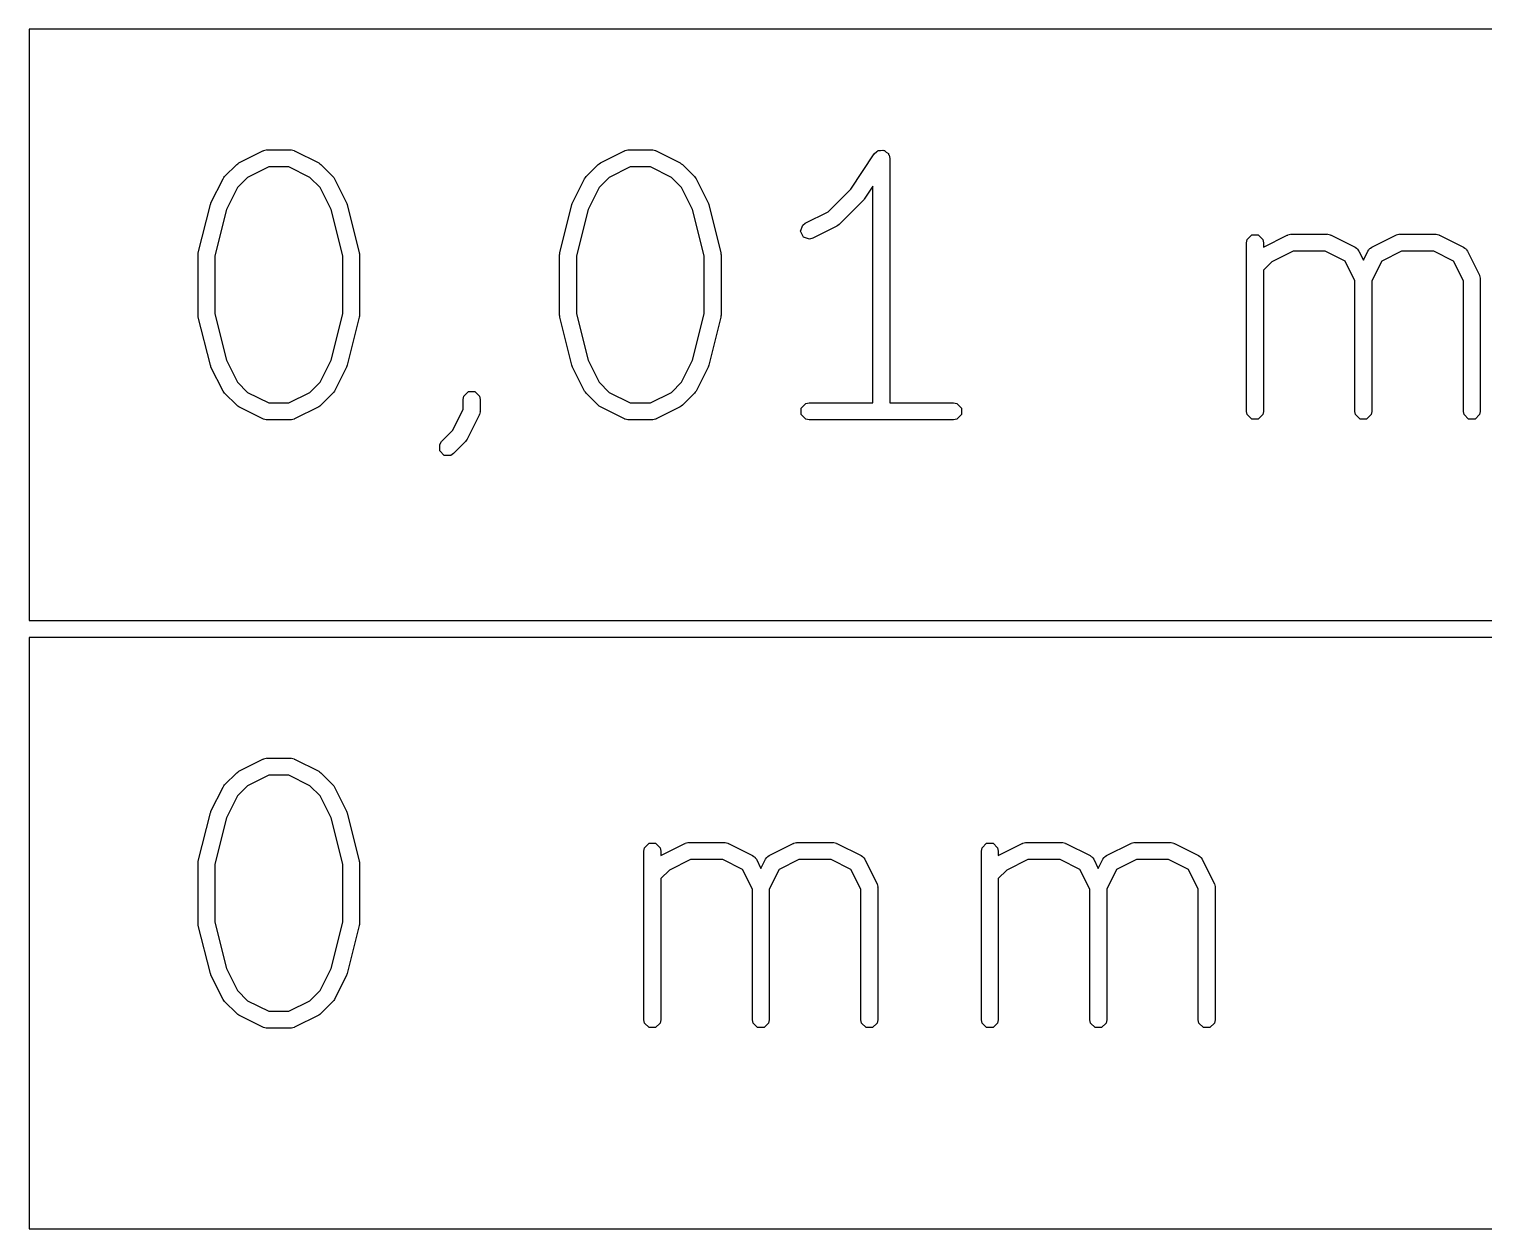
# Model space of a CAD drawing. Header units: inches. Extents: x -2.6 to 7.6, y 0.3 to 5.2.
# Drawn here: x -0.2888 to 0.0507, y 3.8851 to 4.1651 of the extents above; entities that cross this region are included whole.
import ezdxf

# ---------------------------------------------------------------- set-up
doc = ezdxf.new("R2010")
doc.units = ezdxf.units.IN
doc.header["$MEASUREMENT"] = 0
doc.layers.add('BLACK', color=250, linetype='CONTINUOUS')

msp = doc.modelspace()

# ---------------------------------------------------------------- linework, layer by layer
at = {"layer": 'BLACK', "linetype": 'CONTINUOUS'}
for p, q in [((-0.2888, 4.16512), (-0.2888, 4.02709)), ((0.44236, 4.16512), (-0.2888, 4.16512)), ((-0.23984, 4.1339), (-0.23422, 4.13671)), ((-0.23422, 4.13671), (-0.23412, 4.13674)), ((-0.23412, 4.13674), (-0.23409, 4.13677)), ((-0.23409, 4.13677), (-0.23378, 4.13683)), ((-0.23378, 4.13683), (-0.23348, 4.13692)), ((-0.23348, 4.13692), (-0.23343, 4.1369)), ((-0.23343, 4.1369), (-0.23334, 4.13692)), ((-0.23334, 4.13692), (-0.22771, 4.13692)), ((-0.22771, 4.13692), (-0.22762, 4.1369)), ((-0.22762, 4.1369), (-0.22757, 4.13692)), ((-0.22757, 4.13692), (-0.22727, 4.13683)), ((-0.22727, 4.13683), (-0.22696, 4.13677)), ((-0.22696, 4.13677), (-0.22693, 4.13674)), ((-0.22693, 4.13674), (-0.22683, 4.13671)), ((-0.22683, 4.13671), (-0.22121, 4.1339)), ((-0.15548, 4.1339), (-0.14985, 4.13671)), ((-0.14985, 4.13671), (-0.14976, 4.13674)), ((-0.14976, 4.13674), (-0.14973, 4.13677)), ((-0.14973, 4.13677), (-0.14942, 4.13683)), ((-0.14942, 4.13683), (-0.14911, 4.13692)), ((-0.14911, 4.13692), (-0.14907, 4.1369)), ((-0.14907, 4.1369), (-0.14897, 4.13692)), ((-0.14897, 4.13692), (-0.14335, 4.13692)), ((-0.14335, 4.13692), (-0.14325, 4.1369)), ((-0.14325, 4.1369), (-0.14321, 4.13692)), ((-0.14321, 4.13692), (-0.14291, 4.13683)), ((-0.14291, 4.13683), (-0.1426, 4.13677)), ((-0.1426, 4.13677), (-0.14256, 4.13674)), ((-0.14256, 4.13674), (-0.14247, 4.13671)), ((-0.14247, 4.13671), (-0.13684, 4.1339)), ((-0.09707, 4.12777), (-0.09156, 4.13604)), ((-0.09156, 4.13604), (-0.09101, 4.13659)), ((-0.09101, 4.13659), (-0.09082, 4.13663)), ((-0.09082, 4.13663), (-0.09067, 4.13677)), ((-0.09067, 4.13677), (-0.0901, 4.13677)), ((-0.0901, 4.13677), (-0.08954, 4.13688)), ((-0.08954, 4.13688), (-0.08937, 4.13677)), ((-0.08937, 4.13677), (-0.08917, 4.13677)), ((-0.08917, 4.13677), (-0.08876, 4.13637)), ((-0.08876, 4.13637), (-0.08828, 4.13605)), ((-0.08828, 4.13605), (-0.08824, 4.13585)), ((-0.08824, 4.13585), (-0.0881, 4.1357)), ((-0.0881, 4.1357), (-0.08795, 4.13495)), ((-0.08795, 4.13495), (-0.08795, 4.07787)), ((-0.24317, 4.13072), (-0.24035, 4.13353)), ((-0.24035, 4.13353), (-0.24009, 4.13371)), ((-0.24009, 4.13371), (-0.23984, 4.1339)), ((-0.23287, 4.13298), (-0.2378, 4.13052)), ((-0.22818, 4.13298), (-0.23287, 4.13298)), ((-0.22326, 4.13052), (-0.22818, 4.13298)), ((-0.22121, 4.1339), (-0.22096, 4.13371)), ((-0.22096, 4.13371), (-0.2207, 4.13353)), ((-0.2207, 4.13353), (-0.21789, 4.13072)), ((-0.1588, 4.13072), (-0.15599, 4.13353)), ((-0.15599, 4.13353), (-0.15573, 4.13371)), ((-0.15573, 4.13371), (-0.15548, 4.1339)), ((-0.14851, 4.13298), (-0.15343, 4.13052)), ((-0.14381, 4.13298), (-0.14851, 4.13298)), ((-0.13889, 4.13052), (-0.14381, 4.13298)), ((-0.13684, 4.1339), (-0.1366, 4.13371)), ((-0.1366, 4.13371), (-0.13633, 4.13353)), ((-0.13633, 4.13353), (-0.13352, 4.13072)), ((-0.24635, 4.12458), (-0.24354, 4.13021)), ((-0.24354, 4.13021), (-0.24334, 4.13046)), ((-0.24334, 4.13046), (-0.24317, 4.13072)), ((-0.24016, 4.12816), (-0.24273, 4.12302)), ((-0.2378, 4.13052), (-0.24016, 4.12816)), ((-0.2209, 4.12816), (-0.22326, 4.13052)), ((-0.21832, 4.12302), (-0.2209, 4.12816)), ((-0.21789, 4.13072), (-0.21771, 4.13046)), ((-0.21771, 4.13046), (-0.21752, 4.13021)), ((-0.21752, 4.13021), (-0.2147, 4.12458)), ((-0.16198, 4.12458), (-0.15917, 4.13021)), ((-0.15917, 4.13021), (-0.15898, 4.13046)), ((-0.15898, 4.13046), (-0.1588, 4.13072)), ((-0.15579, 4.12816), (-0.15836, 4.12302)), ((-0.15343, 4.13052), (-0.15579, 4.12816)), ((-0.13653, 4.12816), (-0.13889, 4.13052)), ((-0.13396, 4.12302), (-0.13653, 4.12816)), ((-0.13352, 4.13072), (-0.13335, 4.13046)), ((-0.13335, 4.13046), (-0.13315, 4.13021)), ((-0.13315, 4.13021), (-0.13034, 4.12458)), ((-0.09189, 4.12845), (-0.0939, 4.12542)), ((-0.09189, 4.07787), (-0.09189, 4.12845)), ((-0.10233, 4.12251), (-0.09707, 4.12777)), ((-0.09415, 4.12512), (-0.09978, 4.1195)), ((-0.09404, 4.12529), (-0.09415, 4.12512)), ((-0.0939, 4.12542), (-0.09404, 4.12529)), ((-0.24931, 4.11293), (-0.2465, 4.12418)), ((-0.2465, 4.12418), (-0.2464, 4.12438)), ((-0.2464, 4.12438), (-0.24635, 4.12458)), ((-0.24273, 4.12302), (-0.24543, 4.11221)), ((-0.21562, 4.11221), (-0.21832, 4.12302)), ((-0.2147, 4.12458), (-0.21465, 4.12438)), ((-0.21465, 4.12438), (-0.21456, 4.12418)), ((-0.21456, 4.12418), (-0.21174, 4.11293)), ((-0.16494, 4.11293), (-0.16213, 4.12418)), ((-0.16213, 4.12418), (-0.16204, 4.12438)), ((-0.16204, 4.12438), (-0.16198, 4.12458)), ((-0.15836, 4.12302), (-0.16107, 4.11221)), ((-0.13126, 4.11221), (-0.13396, 4.12302)), ((-0.13034, 4.12458), (-0.13028, 4.12438)), ((-0.13028, 4.12438), (-0.13019, 4.12418)), ((-0.13019, 4.12418), (-0.12738, 4.11293)), ((-0.10767, 4.11984), (-0.10233, 4.12251)), ((-0.10875, 4.11794), (-0.10828, 4.11937)), ((-0.10828, 4.11937), (-0.10767, 4.11984)), ((-0.10029, 4.11913), (-0.10591, 4.11632)), ((-0.10004, 4.11932), (-0.10029, 4.11913)), ((-0.09978, 4.1195), (-0.10004, 4.11932)), ((-0.10808, 4.11659), (-0.10875, 4.11794)), ((-0.10665, 4.11612), (-0.10808, 4.11659)), ((-0.10591, 4.11632), (-0.10665, 4.11612)), ((-0.00471, 4.11527), (-0.00456, 4.11602)), ((-0.00471, 4.0759), (-0.00471, 4.11527)), ((-0.00456, 4.11602), (-0.0035, 4.11709)), ((-0.0035, 4.11709), (-0.00199, 4.11709)), ((-0.00199, 4.11709), (-0.00092, 4.11602)), ((-0.00092, 4.11602), (-0.00077, 4.11527)), ((-0.00077, 4.11423), (0.00481, 4.11703)), ((-0.00077, 4.11527), (-0.00077, 4.11423)), ((0.00481, 4.11703), (0.00491, 4.11705)), ((0.00491, 4.11705), (0.00494, 4.11709)), ((0.00494, 4.11709), (0.00525, 4.11715)), ((0.00525, 4.11715), (0.00556, 4.11723)), ((0.00556, 4.11723), (0.0056, 4.11722)), ((0.0056, 4.11722), (0.00569, 4.11724)), ((0.00569, 4.11724), (0.01413, 4.11724)), ((0.01413, 4.11724), (0.01423, 4.11722)), ((0.01423, 4.11722), (0.01427, 4.11723)), ((0.01427, 4.11723), (0.01457, 4.11715)), ((0.01457, 4.11715), (0.01488, 4.11709)), ((0.01488, 4.11709), (0.01492, 4.11705)), ((0.01492, 4.11705), (0.01501, 4.11703)), ((0.01501, 4.11703), (0.02064, 4.11422)), ((0.0245, 4.11422), (0.03012, 4.11703)), ((0.03012, 4.11703), (0.03022, 4.11705)), ((0.03022, 4.11705), (0.03025, 4.11709)), ((0.03025, 4.11709), (0.03056, 4.11715)), ((0.03056, 4.11715), (0.03086, 4.11723)), ((0.03086, 4.11723), (0.03091, 4.11722)), ((0.03091, 4.11722), (0.031, 4.11724)), ((0.031, 4.11724), (0.03944, 4.11724)), ((0.03944, 4.11724), (0.03954, 4.11722)), ((0.03954, 4.11722), (0.03958, 4.11723)), ((0.03958, 4.11723), (0.03988, 4.11715)), ((0.03988, 4.11715), (0.04019, 4.11709)), ((0.04019, 4.11709), (0.04023, 4.11705)), ((0.04023, 4.11705), (0.04032, 4.11703)), ((0.04032, 4.11703), (0.04595, 4.11422)), ((-0.24937, 4.11245), (-0.24932, 4.11269)), ((-0.24937, 4.09839), (-0.24937, 4.11245)), ((-0.24932, 4.11269), (-0.24931, 4.11293)), ((-0.24543, 4.11221), (-0.24543, 4.09864)), ((-0.21562, 4.09864), (-0.21562, 4.11221)), ((-0.21174, 4.11293), (-0.21173, 4.11269)), ((-0.21173, 4.11269), (-0.21168, 4.11245)), ((-0.21168, 4.11245), (-0.21168, 4.09839)), ((-0.165, 4.11245), (-0.16496, 4.11269)), ((-0.165, 4.09839), (-0.165, 4.11245)), ((-0.16496, 4.11269), (-0.16494, 4.11293)), ((-0.16107, 4.11221), (-0.16107, 4.09864)), ((-0.13126, 4.09864), (-0.13126, 4.11221)), ((-0.12738, 4.11293), (-0.12737, 4.11269)), ((-0.12737, 4.11269), (-0.12732, 4.11245)), ((-0.12732, 4.11245), (-0.12732, 4.09839)), ((0.00616, 4.1133), (0.00124, 4.11084)), ((0.01367, 4.1133), (0.00616, 4.1133)), ((0.01829, 4.11099), (0.01367, 4.1133)), ((0.02064, 4.11422), (0.02095, 4.11397)), ((0.02095, 4.11397), (0.02105, 4.11394)), ((0.02105, 4.11394), (0.02113, 4.11383)), ((0.02113, 4.11383), (0.02124, 4.11374)), ((0.02124, 4.11374), (0.02128, 4.11364)), ((0.02128, 4.11364), (0.02152, 4.11333)), ((0.02152, 4.11333), (0.02257, 4.11123)), ((0.02257, 4.11123), (0.02362, 4.11333)), ((0.02362, 4.11333), (0.02386, 4.11364)), ((0.02386, 4.11364), (0.02389, 4.11374)), ((0.02389, 4.11374), (0.024, 4.11383)), ((0.024, 4.11383), (0.02409, 4.11394)), ((0.02409, 4.11394), (0.02419, 4.11397)), ((0.02419, 4.11397), (0.0245, 4.11422)), ((0.03147, 4.1133), (0.02685, 4.11099)), ((0.03898, 4.1133), (0.03147, 4.1133)), ((0.0436, 4.11099), (0.03898, 4.1133)), ((0.04595, 4.11422), (0.04625, 4.11397)), ((0.04625, 4.11397), (0.04635, 4.11394)), ((0.04635, 4.11394), (0.04644, 4.11383)), ((0.04644, 4.11383), (0.04655, 4.11374)), ((0.04655, 4.11374), (0.04659, 4.11364)), ((0.04659, 4.11364), (0.04683, 4.11333)), ((0.04683, 4.11333), (0.04964, 4.10771)), ((0.00124, 4.11084), (-0.00077, 4.10883)), ((-0.00077, 4.10883), (-0.00077, 4.0759)), ((0.0206, 4.10637), (0.01829, 4.11099)), ((0.02685, 4.11099), (0.02454, 4.10637)), ((0.04591, 4.10637), (0.0436, 4.11099)), ((0.0206, 4.0759), (0.0206, 4.10637)), ((0.02454, 4.10637), (0.02454, 4.0759)), ((0.04591, 4.0759), (0.04591, 4.10637)), ((0.04964, 4.10771), (0.04966, 4.10762)), ((0.04966, 4.10762), (0.0497, 4.10758)), ((0.0497, 4.10758), (0.04976, 4.10727)), ((0.04976, 4.10727), (0.04984, 4.10697)), ((0.04984, 4.10697), (0.04983, 4.10693)), ((0.04983, 4.10693), (0.04985, 4.10683)), ((0.04985, 4.10683), (0.04985, 4.0759)), ((-0.24932, 4.09816), (-0.24937, 4.09839)), ((-0.24931, 4.09792), (-0.24932, 4.09816)), ((-0.2465, 4.08667), (-0.24931, 4.09792)), ((-0.24543, 4.09864), (-0.24273, 4.08783)), ((-0.21832, 4.08783), (-0.21562, 4.09864)), ((-0.21174, 4.09792), (-0.21456, 4.08667)), ((-0.21173, 4.09816), (-0.21174, 4.09792)), ((-0.21168, 4.09839), (-0.21173, 4.09816)), ((-0.16496, 4.09816), (-0.165, 4.09839)), ((-0.16494, 4.09792), (-0.16496, 4.09816)), ((-0.16213, 4.08667), (-0.16494, 4.09792)), ((-0.16107, 4.09864), (-0.15836, 4.08783)), ((-0.13396, 4.08783), (-0.13126, 4.09864)), ((-0.12738, 4.09792), (-0.13019, 4.08667)), ((-0.12737, 4.09816), (-0.12738, 4.09792)), ((-0.12732, 4.09839), (-0.12737, 4.09816)), ((-0.24273, 4.08783), (-0.24016, 4.08269)), ((-0.2209, 4.08269), (-0.21832, 4.08783)), ((-0.15836, 4.08783), (-0.15579, 4.08269)), ((-0.13653, 4.08269), (-0.13396, 4.08783)), ((-0.2464, 4.08647), (-0.2465, 4.08667)), ((-0.24635, 4.08626), (-0.2464, 4.08647)), ((-0.24354, 4.08064), (-0.24635, 4.08626)), ((-0.2147, 4.08626), (-0.21752, 4.08064)), ((-0.21465, 4.08647), (-0.2147, 4.08626)), ((-0.21456, 4.08667), (-0.21465, 4.08647)), ((-0.16204, 4.08647), (-0.16213, 4.08667)), ((-0.16198, 4.08626), (-0.16204, 4.08647)), ((-0.15917, 4.08064), (-0.16198, 4.08626)), ((-0.13034, 4.08626), (-0.13315, 4.08064)), ((-0.13028, 4.08647), (-0.13034, 4.08626)), ((-0.13019, 4.08667), (-0.13028, 4.08647)), ((-0.24334, 4.08039), (-0.24354, 4.08064)), ((-0.24016, 4.08269), (-0.2378, 4.08033)), ((-0.22326, 4.08033), (-0.2209, 4.08269)), ((-0.21752, 4.08064), (-0.21771, 4.08039)), ((-0.15898, 4.08039), (-0.15917, 4.08064)), ((-0.15579, 4.08269), (-0.15343, 4.08033)), ((-0.13889, 4.08033), (-0.13653, 4.08269)), ((-0.13315, 4.08064), (-0.13335, 4.08039)), ((-0.24317, 4.08013), (-0.24334, 4.08039)), ((-0.24035, 4.07732), (-0.24317, 4.08013)), ((-0.24009, 4.07714), (-0.24035, 4.07732)), ((-0.2378, 4.08033), (-0.23287, 4.07787)), ((-0.23287, 4.07787), (-0.22818, 4.07787)), ((-0.22818, 4.07787), (-0.22326, 4.08033)), ((-0.2207, 4.07732), (-0.22096, 4.07714)), ((-0.21789, 4.08013), (-0.2207, 4.07732)), ((-0.21771, 4.08039), (-0.21789, 4.08013)), ((-0.1875, 4.07871), (-0.18735, 4.07946)), ((-0.1875, 4.07636), (-0.1875, 4.07871)), ((-0.18735, 4.07946), (-0.18628, 4.08053)), ((-0.18628, 4.08053), (-0.18478, 4.08053)), ((-0.18478, 4.08053), (-0.18371, 4.07946)), ((-0.18371, 4.07946), (-0.18356, 4.07871)), ((-0.18356, 4.07871), (-0.18356, 4.0759)), ((-0.1588, 4.08013), (-0.15898, 4.08039)), ((-0.15599, 4.07732), (-0.1588, 4.08013)), ((-0.15573, 4.07714), (-0.15599, 4.07732)), ((-0.15343, 4.08033), (-0.14851, 4.07787)), ((-0.14851, 4.07787), (-0.14381, 4.07787)), ((-0.14381, 4.07787), (-0.13889, 4.08033)), ((-0.13633, 4.07732), (-0.1366, 4.07714)), ((-0.13352, 4.08013), (-0.13633, 4.07732)), ((-0.13335, 4.08039), (-0.13352, 4.08013)), ((-0.10861, 4.07665), (-0.10754, 4.07772)), ((-0.10754, 4.07772), (-0.10679, 4.07787)), ((-0.10679, 4.07787), (-0.09189, 4.07787)), ((-0.08795, 4.07787), (-0.07305, 4.07787)), ((-0.07305, 4.07787), (-0.07229, 4.07772)), ((-0.07229, 4.07772), (-0.07123, 4.07665)), ((-0.23984, 4.07695), (-0.24009, 4.07714)), ((-0.23422, 4.07414), (-0.23984, 4.07695)), ((-0.23412, 4.07411), (-0.23422, 4.07414)), ((-0.23409, 4.07408), (-0.23412, 4.07411)), ((-0.23378, 4.07402), (-0.23409, 4.07408)), ((-0.23348, 4.07393), (-0.23378, 4.07402)), ((-0.23343, 4.07395), (-0.23348, 4.07393)), ((-0.23334, 4.07393), (-0.23343, 4.07395)), ((-0.22771, 4.07393), (-0.23334, 4.07393)), ((-0.22762, 4.07395), (-0.22771, 4.07393)), ((-0.22757, 4.07393), (-0.22762, 4.07395)), ((-0.22727, 4.07402), (-0.22757, 4.07393)), ((-0.22696, 4.07408), (-0.22727, 4.07402)), ((-0.22693, 4.07411), (-0.22696, 4.07408)), ((-0.22683, 4.07414), (-0.22693, 4.07411)), ((-0.22121, 4.07695), (-0.22683, 4.07414)), ((-0.22096, 4.07714), (-0.22121, 4.07695)), ((-0.18996, 4.07144), (-0.1875, 4.07636)), ((-0.18377, 4.07502), (-0.18658, 4.06939)), ((-0.18374, 4.07511), (-0.18377, 4.07502)), ((-0.18371, 4.07514), (-0.18374, 4.07511)), ((-0.18365, 4.07545), (-0.18371, 4.07514)), ((-0.18357, 4.07576), (-0.18365, 4.07545)), ((-0.18356, 4.0759), (-0.18358, 4.0758)), ((-0.18358, 4.0758), (-0.18357, 4.07576)), ((-0.15548, 4.07695), (-0.15573, 4.07714)), ((-0.14985, 4.07414), (-0.15548, 4.07695)), ((-0.14976, 4.07411), (-0.14985, 4.07414)), ((-0.14973, 4.07408), (-0.14976, 4.07411)), ((-0.14942, 4.07402), (-0.14973, 4.07408)), ((-0.14911, 4.07393), (-0.14942, 4.07402)), ((-0.14907, 4.07395), (-0.14911, 4.07393)), ((-0.14897, 4.07393), (-0.14907, 4.07395)), ((-0.14335, 4.07393), (-0.14897, 4.07393)), ((-0.14325, 4.07395), (-0.14335, 4.07393)), ((-0.14321, 4.07393), (-0.14325, 4.07395)), ((-0.14291, 4.07402), (-0.14321, 4.07393)), ((-0.1426, 4.07408), (-0.14291, 4.07402)), ((-0.14256, 4.07411), (-0.1426, 4.07408)), ((-0.14247, 4.07414), (-0.14256, 4.07411)), ((-0.13684, 4.07695), (-0.14247, 4.07414)), ((-0.1366, 4.07714), (-0.13684, 4.07695)), ((-0.10861, 4.07514), (-0.10861, 4.07665)), ((-0.10754, 4.07408), (-0.10861, 4.07514)), ((-0.10679, 4.07393), (-0.10754, 4.07408)), ((-0.07305, 4.07393), (-0.10679, 4.07393)), ((-0.07229, 4.07408), (-0.07305, 4.07393)), ((-0.07123, 4.07514), (-0.07229, 4.07408)), ((-0.07123, 4.07665), (-0.07123, 4.07514)), ((-0.00456, 4.07514), (-0.00471, 4.0759)), ((-0.0035, 4.07408), (-0.00456, 4.07514)), ((-0.00199, 4.07408), (-0.0035, 4.07408)), ((-0.00092, 4.07514), (-0.00199, 4.07408)), ((-0.00077, 4.0759), (-0.00092, 4.07514)), ((0.02075, 4.07514), (0.0206, 4.0759)), ((0.02181, 4.07408), (0.02075, 4.07514)), ((0.02332, 4.07408), (0.02181, 4.07408)), ((0.02439, 4.07514), (0.02332, 4.07408)), ((0.02454, 4.0759), (0.02439, 4.07514)), ((0.04606, 4.07514), (0.04591, 4.0759)), ((0.04712, 4.07408), (0.04606, 4.07514)), ((0.04863, 4.07408), (0.04712, 4.07408)), ((0.0497, 4.07514), (0.04863, 4.07408)), ((0.04985, 4.0759), (0.0497, 4.07514)), ((-0.19255, 4.06885), (-0.18996, 4.07144)), ((-0.19297, 4.06821), (-0.19255, 4.06885)), ((-0.19297, 4.06671), (-0.19297, 4.06821)), ((-0.18695, 4.06888), (-0.18976, 4.06607)), ((-0.18678, 4.06914), (-0.18695, 4.06888)), ((-0.18658, 4.06939), (-0.18678, 4.06914)), ((-0.19191, 4.06564), (-0.19297, 4.06671)), ((-0.1904, 4.06564), (-0.19191, 4.06564)), ((-0.18976, 4.06607), (-0.1904, 4.06564)), ((-0.2888, 4.02709), (0.44236, 4.02709)), ((-0.2888, 4.02315), (-0.2888, 3.88512)), ((0.44236, 4.02315), (-0.2888, 4.02315)), ((-0.23984, 3.99193), (-0.23422, 3.99474)), ((-0.23422, 3.99474), (-0.23412, 3.99477)), ((-0.23412, 3.99477), (-0.23409, 3.9948)), ((-0.23409, 3.9948), (-0.23378, 3.99486)), ((-0.23378, 3.99486), (-0.23348, 3.99495)), ((-0.23348, 3.99495), (-0.23343, 3.99493)), ((-0.23343, 3.99493), (-0.23334, 3.99495)), ((-0.23334, 3.99495), (-0.22771, 3.99495)), ((-0.22771, 3.99495), (-0.22762, 3.99493)), ((-0.22762, 3.99493), (-0.22757, 3.99495)), ((-0.22757, 3.99495), (-0.22727, 3.99486)), ((-0.22727, 3.99486), (-0.22696, 3.9948)), ((-0.22696, 3.9948), (-0.22693, 3.99477)), ((-0.22693, 3.99477), (-0.22683, 3.99474)), ((-0.22683, 3.99474), (-0.22121, 3.99193)), ((-0.24317, 3.98875), (-0.24035, 3.99156)), ((-0.24035, 3.99156), (-0.24009, 3.99174)), ((-0.24009, 3.99174), (-0.23984, 3.99193)), ((-0.23287, 3.99101), (-0.2378, 3.98855)), ((-0.22818, 3.99101), (-0.23287, 3.99101)), ((-0.22326, 3.98855), (-0.22818, 3.99101)), ((-0.22121, 3.99193), (-0.22096, 3.99174)), ((-0.22096, 3.99174), (-0.2207, 3.99156)), ((-0.2207, 3.99156), (-0.21789, 3.98875)), ((-0.24635, 3.98261), (-0.24354, 3.98824)), ((-0.24354, 3.98824), (-0.24334, 3.98849)), ((-0.24334, 3.98849), (-0.24317, 3.98875)), ((-0.24016, 3.98619), (-0.24273, 3.98105)), ((-0.2378, 3.98855), (-0.24016, 3.98619)), ((-0.2209, 3.98619), (-0.22326, 3.98855)), ((-0.21832, 3.98105), (-0.2209, 3.98619)), ((-0.21789, 3.98875), (-0.21771, 3.98849)), ((-0.21771, 3.98849), (-0.21752, 3.98824)), ((-0.21752, 3.98824), (-0.2147, 3.98261)), ((-0.24931, 3.97096), (-0.2465, 3.98221)), ((-0.2465, 3.98221), (-0.2464, 3.98241)), ((-0.2464, 3.98241), (-0.24635, 3.98261)), ((-0.2147, 3.98261), (-0.21465, 3.98241)), ((-0.21465, 3.98241), (-0.21456, 3.98221)), ((-0.21456, 3.98221), (-0.21174, 3.97096)), ((-0.24273, 3.98105), (-0.24543, 3.97024)), ((-0.21562, 3.97024), (-0.21832, 3.98105)), ((-0.14532, 3.9733), (-0.14517, 3.97405)), ((-0.14532, 3.93393), (-0.14532, 3.9733)), ((-0.14517, 3.97405), (-0.1441, 3.97512)), ((-0.1441, 3.97512), (-0.1426, 3.97512)), ((-0.1426, 3.97512), (-0.14153, 3.97405)), ((-0.14153, 3.97405), (-0.14138, 3.9733)), ((-0.14138, 3.97226), (-0.13579, 3.97506)), ((-0.14138, 3.9733), (-0.14138, 3.97226)), ((-0.13579, 3.97506), (-0.1357, 3.97508)), ((-0.1357, 3.97508), (-0.13567, 3.97512)), ((-0.13567, 3.97512), (-0.13536, 3.97518)), ((-0.13536, 3.97518), (-0.13505, 3.97526)), ((-0.13505, 3.97526), (-0.13501, 3.97525)), ((-0.13501, 3.97525), (-0.13491, 3.97527)), ((-0.13491, 3.97527), (-0.12648, 3.97527)), ((-0.12648, 3.97527), (-0.12638, 3.97525)), ((-0.12638, 3.97525), (-0.12634, 3.97526)), ((-0.12634, 3.97526), (-0.12603, 3.97518)), ((-0.12603, 3.97518), (-0.12572, 3.97512)), ((-0.12572, 3.97512), (-0.12569, 3.97508)), ((-0.12569, 3.97508), (-0.1256, 3.97506)), ((-0.1256, 3.97506), (-0.11997, 3.97225)), ((-0.11997, 3.97225), (-0.11966, 3.97201)), ((-0.11966, 3.97201), (-0.11956, 3.97197)), ((-0.11652, 3.97197), (-0.11642, 3.97201)), ((-0.11642, 3.97201), (-0.11611, 3.97225)), ((-0.11611, 3.97225), (-0.11048, 3.97506)), ((-0.11048, 3.97506), (-0.11039, 3.97508)), ((-0.11039, 3.97508), (-0.11036, 3.97512)), ((-0.11036, 3.97512), (-0.11005, 3.97518)), ((-0.11005, 3.97518), (-0.10974, 3.97526)), ((-0.10974, 3.97526), (-0.1097, 3.97525)), ((-0.1097, 3.97525), (-0.1096, 3.97527)), ((-0.1096, 3.97527), (-0.10117, 3.97527)), ((-0.10117, 3.97527), (-0.10107, 3.97525)), ((-0.10107, 3.97525), (-0.10103, 3.97526)), ((-0.10103, 3.97526), (-0.10072, 3.97518)), ((-0.10072, 3.97518), (-0.10041, 3.97512)), ((-0.10041, 3.97512), (-0.10038, 3.97508)), ((-0.10038, 3.97508), (-0.10029, 3.97506)), ((-0.10029, 3.97506), (-0.09466, 3.97225)), ((-0.09466, 3.97225), (-0.09435, 3.97201)), ((-0.09435, 3.97201), (-0.09425, 3.97197)), ((-0.06658, 3.9733), (-0.06643, 3.97405)), ((-0.06658, 3.93393), (-0.06658, 3.9733)), ((-0.06643, 3.97405), (-0.06536, 3.97512)), ((-0.06536, 3.97512), (-0.06386, 3.97512)), ((-0.06386, 3.97512), (-0.06279, 3.97405)), ((-0.06279, 3.97405), (-0.06264, 3.9733)), ((-0.06264, 3.97226), (-0.05705, 3.97506)), ((-0.06264, 3.9733), (-0.06264, 3.97226)), ((-0.05705, 3.97506), (-0.05696, 3.97508)), ((-0.05696, 3.97508), (-0.05693, 3.97512)), ((-0.05693, 3.97512), (-0.05662, 3.97518)), ((-0.05662, 3.97518), (-0.05631, 3.97526)), ((-0.05631, 3.97526), (-0.05627, 3.97525)), ((-0.05627, 3.97525), (-0.05617, 3.97527)), ((-0.05617, 3.97527), (-0.04774, 3.97527)), ((-0.04774, 3.97527), (-0.04764, 3.97525)), ((-0.04764, 3.97525), (-0.0476, 3.97526)), ((-0.0476, 3.97526), (-0.04729, 3.97518)), ((-0.04729, 3.97518), (-0.04698, 3.97512)), ((-0.04698, 3.97512), (-0.04695, 3.97508)), ((-0.04695, 3.97508), (-0.04686, 3.97506)), ((-0.04686, 3.97506), (-0.04123, 3.97225)), ((-0.04123, 3.97225), (-0.04092, 3.97201)), ((-0.04092, 3.97201), (-0.04082, 3.97197)), ((-0.03778, 3.97197), (-0.03768, 3.97201)), ((-0.03768, 3.97201), (-0.03737, 3.97225)), ((-0.03737, 3.97225), (-0.03174, 3.97506)), ((-0.03174, 3.97506), (-0.03165, 3.97508)), ((-0.03165, 3.97508), (-0.03162, 3.97512)), ((-0.03162, 3.97512), (-0.03131, 3.97518)), ((-0.03131, 3.97518), (-0.031, 3.97526)), ((-0.031, 3.97526), (-0.03096, 3.97525)), ((-0.03096, 3.97525), (-0.03086, 3.97527)), ((-0.03086, 3.97527), (-0.02243, 3.97527)), ((-0.02243, 3.97527), (-0.02233, 3.97525)), ((-0.02233, 3.97525), (-0.02229, 3.97526)), ((-0.02229, 3.97526), (-0.02198, 3.97518)), ((-0.02198, 3.97518), (-0.02167, 3.97512)), ((-0.02167, 3.97512), (-0.02164, 3.97508)), ((-0.02164, 3.97508), (-0.02155, 3.97506)), ((-0.02155, 3.97506), (-0.01592, 3.97225)), ((-0.01592, 3.97225), (-0.01561, 3.97201)), ((-0.01561, 3.97201), (-0.01551, 3.97197)), ((-0.24937, 3.97049), (-0.24932, 3.97072)), ((-0.24937, 3.95643), (-0.24937, 3.97049)), ((-0.24932, 3.97072), (-0.24931, 3.97096)), ((-0.24543, 3.97024), (-0.24543, 3.95667)), ((-0.21562, 3.95667), (-0.21562, 3.97024)), ((-0.21174, 3.97096), (-0.21173, 3.97072)), ((-0.21173, 3.97072), (-0.21168, 3.97049)), ((-0.21168, 3.97049), (-0.21168, 3.95643)), ((-0.13937, 3.96887), (-0.14138, 3.96686)), ((-0.13445, 3.97133), (-0.13937, 3.96887)), ((-0.12694, 3.97133), (-0.13445, 3.97133)), ((-0.12232, 3.96902), (-0.12694, 3.97133)), ((-0.12001, 3.9644), (-0.12232, 3.96902)), ((-0.11956, 3.97197), (-0.11948, 3.97186)), ((-0.11948, 3.97186), (-0.11936, 3.97178)), ((-0.11936, 3.97178), (-0.11933, 3.97168)), ((-0.11933, 3.97168), (-0.11909, 3.97137)), ((-0.11909, 3.97137), (-0.11804, 3.96926)), ((-0.11804, 3.96926), (-0.11699, 3.97137)), ((-0.11699, 3.97137), (-0.11675, 3.97168)), ((-0.11675, 3.97168), (-0.11671, 3.97178)), ((-0.11671, 3.97178), (-0.1166, 3.97186)), ((-0.1166, 3.97186), (-0.11652, 3.97197)), ((-0.11376, 3.96902), (-0.11607, 3.9644)), ((-0.10914, 3.97133), (-0.11376, 3.96902)), ((-0.10163, 3.97133), (-0.10914, 3.97133)), ((-0.09701, 3.96902), (-0.10163, 3.97133)), ((-0.0947, 3.9644), (-0.09701, 3.96902)), ((-0.09425, 3.97197), (-0.09417, 3.97186)), ((-0.09417, 3.97186), (-0.09406, 3.97178)), ((-0.09406, 3.97178), (-0.09402, 3.97168)), ((-0.09402, 3.97168), (-0.09378, 3.97137)), ((-0.09378, 3.97137), (-0.09097, 3.96574)), ((-0.06063, 3.96887), (-0.06264, 3.96686)), ((-0.05571, 3.97133), (-0.06063, 3.96887)), ((-0.0482, 3.97133), (-0.05571, 3.97133)), ((-0.04358, 3.96902), (-0.0482, 3.97133)), ((-0.04127, 3.9644), (-0.04358, 3.96902)), ((-0.04082, 3.97197), (-0.04074, 3.97186)), ((-0.04074, 3.97186), (-0.04062, 3.97178)), ((-0.04062, 3.97178), (-0.04059, 3.97168)), ((-0.04059, 3.97168), (-0.04035, 3.97137)), ((-0.04035, 3.97137), (-0.0393, 3.96926)), ((-0.0393, 3.96926), (-0.03825, 3.97137)), ((-0.03825, 3.97137), (-0.03801, 3.97168)), ((-0.03801, 3.97168), (-0.03797, 3.97178)), ((-0.03797, 3.97178), (-0.03786, 3.97186)), ((-0.03786, 3.97186), (-0.03778, 3.97197)), ((-0.03502, 3.96902), (-0.03733, 3.9644)), ((-0.0304, 3.97133), (-0.03502, 3.96902)), ((-0.02289, 3.97133), (-0.0304, 3.97133)), ((-0.01827, 3.96902), (-0.02289, 3.97133)), ((-0.01596, 3.9644), (-0.01827, 3.96902)), ((-0.01551, 3.97197), (-0.01543, 3.97186)), ((-0.01543, 3.97186), (-0.01532, 3.97178)), ((-0.01532, 3.97178), (-0.01528, 3.97168)), ((-0.01528, 3.97168), (-0.01504, 3.97137)), ((-0.01504, 3.97137), (-0.01223, 3.96574)), ((-0.14138, 3.96686), (-0.14138, 3.93393)), ((-0.09097, 3.96574), (-0.09094, 3.96565)), ((-0.09094, 3.96565), (-0.09091, 3.96561)), ((-0.09091, 3.96561), (-0.09085, 3.96531)), ((-0.09085, 3.96531), (-0.09077, 3.965)), ((-0.06264, 3.96686), (-0.06264, 3.93393)), ((-0.01223, 3.96574), (-0.0122, 3.96565)), ((-0.0122, 3.96565), (-0.01217, 3.96561)), ((-0.01217, 3.96561), (-0.01211, 3.96531)), ((-0.01211, 3.96531), (-0.01203, 3.965)), ((-0.12001, 3.93393), (-0.12001, 3.9644)), ((-0.11607, 3.9644), (-0.11607, 3.93393)), ((-0.0947, 3.93393), (-0.0947, 3.9644)), ((-0.09077, 3.965), (-0.09078, 3.96496)), ((-0.09078, 3.96496), (-0.09076, 3.96486)), ((-0.09076, 3.96486), (-0.09076, 3.93393)), ((-0.04127, 3.93393), (-0.04127, 3.9644)), ((-0.03733, 3.9644), (-0.03733, 3.93393)), ((-0.01596, 3.93393), (-0.01596, 3.9644)), ((-0.01203, 3.965), (-0.01204, 3.96496)), ((-0.01204, 3.96496), (-0.01202, 3.96486)), ((-0.01202, 3.96486), (-0.01202, 3.93393)), ((-0.24932, 3.95619), (-0.24937, 3.95643)), ((-0.24931, 3.95595), (-0.24932, 3.95619)), ((-0.2465, 3.9447), (-0.24931, 3.95595)), ((-0.24543, 3.95667), (-0.24273, 3.94586)), ((-0.21832, 3.94586), (-0.21562, 3.95667)), ((-0.21174, 3.95595), (-0.21456, 3.9447)), ((-0.21173, 3.95619), (-0.21174, 3.95595)), ((-0.21168, 3.95643), (-0.21173, 3.95619)), ((-0.24273, 3.94586), (-0.24016, 3.94072)), ((-0.2209, 3.94072), (-0.21832, 3.94586)), ((-0.2464, 3.9445), (-0.2465, 3.9447)), ((-0.24635, 3.9443), (-0.2464, 3.9445)), ((-0.24354, 3.93867), (-0.24635, 3.9443)), ((-0.2147, 3.9443), (-0.21752, 3.93867)), ((-0.21465, 3.9445), (-0.2147, 3.9443)), ((-0.21456, 3.9447), (-0.21465, 3.9445)), ((-0.24334, 3.93842), (-0.24354, 3.93867)), ((-0.24317, 3.93816), (-0.24334, 3.93842)), ((-0.24035, 3.93535), (-0.24317, 3.93816)), ((-0.24016, 3.94072), (-0.2378, 3.93836)), ((-0.2378, 3.93836), (-0.23287, 3.9359)), ((-0.22818, 3.9359), (-0.22326, 3.93836)), ((-0.22326, 3.93836), (-0.2209, 3.94072)), ((-0.21789, 3.93816), (-0.2207, 3.93535)), ((-0.21771, 3.93842), (-0.21789, 3.93816)), ((-0.21752, 3.93867), (-0.21771, 3.93842)), ((-0.24009, 3.93517), (-0.24035, 3.93535)), ((-0.23984, 3.93498), (-0.24009, 3.93517)), ((-0.23422, 3.93217), (-0.23984, 3.93498)), ((-0.23287, 3.9359), (-0.22818, 3.9359)), ((-0.22121, 3.93498), (-0.22683, 3.93217)), ((-0.22096, 3.93517), (-0.22121, 3.93498)), ((-0.2207, 3.93535), (-0.22096, 3.93517)), ((-0.23412, 3.93214), (-0.23422, 3.93217)), ((-0.23409, 3.93211), (-0.23412, 3.93214)), ((-0.23378, 3.93205), (-0.23409, 3.93211)), ((-0.23348, 3.93196), (-0.23378, 3.93205)), ((-0.23343, 3.93198), (-0.23348, 3.93196)), ((-0.23334, 3.93196), (-0.23343, 3.93198)), ((-0.22771, 3.93196), (-0.23334, 3.93196)), ((-0.22762, 3.93198), (-0.22771, 3.93196)), ((-0.22757, 3.93196), (-0.22762, 3.93198)), ((-0.22727, 3.93205), (-0.22757, 3.93196)), ((-0.22696, 3.93211), (-0.22727, 3.93205)), ((-0.22693, 3.93214), (-0.22696, 3.93211)), ((-0.22683, 3.93217), (-0.22693, 3.93214)), ((-0.14517, 3.93317), (-0.14532, 3.93393)), ((-0.1441, 3.93211), (-0.14517, 3.93317)), ((-0.1426, 3.93211), (-0.1441, 3.93211)), ((-0.14153, 3.93317), (-0.1426, 3.93211)), ((-0.14138, 3.93393), (-0.14153, 3.93317)), ((-0.11986, 3.93317), (-0.12001, 3.93393)), ((-0.11879, 3.93211), (-0.11986, 3.93317)), ((-0.11729, 3.93211), (-0.11879, 3.93211)), ((-0.11622, 3.93317), (-0.11729, 3.93211)), ((-0.11607, 3.93393), (-0.11622, 3.93317)), ((-0.09455, 3.93317), (-0.0947, 3.93393)), ((-0.09348, 3.93211), (-0.09455, 3.93317)), ((-0.09198, 3.93211), (-0.09348, 3.93211)), ((-0.09091, 3.93317), (-0.09198, 3.93211)), ((-0.09076, 3.93393), (-0.09091, 3.93317)), ((-0.06643, 3.93317), (-0.06658, 3.93393)), ((-0.06536, 3.93211), (-0.06643, 3.93317)), ((-0.06386, 3.93211), (-0.06536, 3.93211)), ((-0.06279, 3.93317), (-0.06386, 3.93211)), ((-0.06264, 3.93393), (-0.06279, 3.93317)), ((-0.04112, 3.93317), (-0.04127, 3.93393)), ((-0.04005, 3.93211), (-0.04112, 3.93317)), ((-0.03855, 3.93211), (-0.04005, 3.93211)), ((-0.03748, 3.93317), (-0.03855, 3.93211)), ((-0.03733, 3.93393), (-0.03748, 3.93317)), ((-0.01581, 3.93317), (-0.01596, 3.93393)), ((-0.01474, 3.93211), (-0.01581, 3.93317)), ((-0.01324, 3.93211), (-0.01474, 3.93211)), ((-0.01217, 3.93317), (-0.01324, 3.93211)), ((-0.01202, 3.93393), (-0.01217, 3.93317)), ((-0.2888, 3.88512), (0.44236, 3.88512))]:
    msp.add_line(p, q, dxfattribs=at)

doc.saveas('drawing.dxf')
